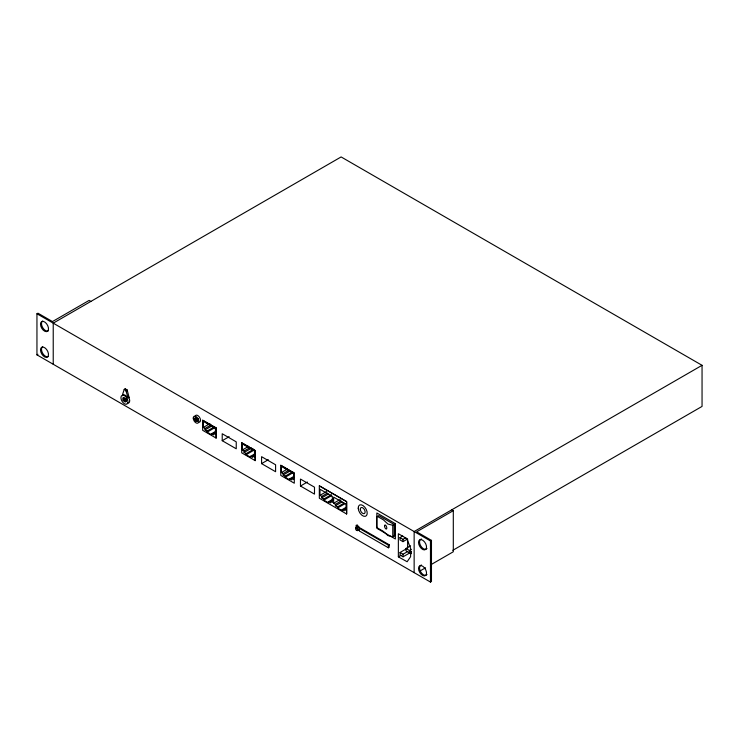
<?xml version="1.0" encoding="UTF-8"?>
<svg xmlns="http://www.w3.org/2000/svg" width="739" height="739" viewBox="0 0 739 739"><rect width="100%" height="100%" fill="white"/><g stroke="black" fill="none" stroke-linecap="round" stroke-linejoin="round"><path stroke-width="1.11" d="M125.639 401.711L125.898 401.462A2.309 1.33 60 0 0 125.575 399.005L125.233 398.524A2.309 1.33 60 0 0 123.598 397.628L123.265 397.748A2.309 1.33 60 0 0 123.062 399.919L123.33 400.455A2.309 1.33 60 0 0 125.316 401.831L124.466 399.725L123.33 400.455M125.713 401.637L126.397 401.166A2.309 1.33 60 0 0 126.351 399.254M196.925 421.285L197.137 421.091A1.829 1.053 60 0 0 197.137 419.604L196.925 419.17A1.829 1.053 60 0 0 195.096 418.117L194.893 418.302A1.829 1.053 60 0 0 194.893 419.798L195.096 420.232A1.829 1.053 60 0 0 196.925 421.285L197.387 420.953A1.829 1.053 60 0 0 197.387 419.456L196.398 419.632L197.285 421.045M123.201 400.187L124.318 399.466L123.348 397.721M125.408 398.764L124.438 399.393L123.459 397.684M126.212 401.351L125.085 399.365L126.083 398.718L125.575 399.005M431.511 564.347L453.303 551.765L453.303 510.667L416.648 531.821L431.474 540.385L431.474 581.482L430.467 582.064L36.95 354.859L36.95 313.761L37.948 313.188L52.469 321.567L89.123 300.413L90.879 301.42M36.95 354.859L37.948 354.286M124.217 389.398L125.214 388.816L127.154 389.933L129.029 397.24L128.023 397.822L126.877 396.704A4.961 2.864 60 0 0 123.367 394.792L122.517 394.644L124.217 389.398L126.147 390.515L127.154 389.933M128.023 397.822L126.147 391.374L127.154 390.802M194.985 418.209L195.345 417.969A1.829 1.053 60 0 1 195.613 417.886M194.994 420.011L197.766 418.56M195.096 420.232L197.895 418.764M196.925 419.17L197.174 419.031A1.829 1.053 60 0 0 195.927 417.914M214.652 426.699L207.086 431.068L207.086 432.149L211.64 434.772L211.64 433.691L213.663 434.865L213.663 433.423L215.437 434.449L215.437 428.324L203.299 421.313L203.299 427.438L209.913 423.613M203.299 427.438L205.063 428.454L210.744 425.184M205.063 428.454L205.063 429.895L211.687 426.07M207.086 432.149L214.652 427.779M211.64 433.691L216.37 430.966M213.663 433.423L216.499 431.788M222.217 440.693L236.24 448.785L236.24 441.848L222.217 433.756L222.217 440.693L229.136 436.703M252.766 449.792L246.142 453.617L246.142 454.688L250.697 457.321L250.697 456.24L252.72 457.413L252.72 455.972L254.493 456.988L254.493 450.873L242.346 443.862L242.346 449.986L248.027 446.707M242.346 449.986L244.119 451.002L249.791 447.732M244.119 451.002L244.119 452.444L251.685 448.074M246.142 454.688L253.708 450.328M250.697 456.24L254.484 454.06M252.72 455.972L254.613 454.882M261.578 463.621L275.592 471.713L275.592 464.776L261.578 456.684L261.578 463.621L268.322 459.723M291.822 472.341L285.199 476.165L285.199 477.237L289.753 479.87L289.753 478.789L291.776 479.962L291.776 478.521L293.549 479.537L293.549 473.422L281.402 466.411L281.402 472.535L287.083 469.256M281.402 472.535L283.176 473.551L288.847 470.281M283.176 473.551L283.176 474.992L289.799 471.168M285.199 477.237L293.706 472.323M289.753 478.789L293.531 476.609M291.776 478.521L293.669 477.431M300.468 486.022L314.491 494.114L314.491 487.177L300.468 479.084L300.468 486.022L307.396 482.022M331.405 494.668L323.83 499.037L323.83 500.118L328.476 502.797L328.476 501.716L330.545 502.908L330.545 501.467L332.347 502.511L332.347 496.396L319.969 489.246L319.969 495.361L326.583 491.537M319.969 495.361L321.77 496.405L327.442 493.125M321.77 496.405L321.77 497.846L328.393 494.021M323.83 500.118L331.405 495.749M328.476 501.716L333.206 498.991M330.545 501.467L333.381 499.832M344.134 503.111L337.511 506.936L337.511 508.007L342.157 510.695L342.157 509.614L344.217 510.806L344.217 509.365L346.028 510.409L346.028 504.284L333.64 497.135L333.64 503.259L339.312 499.98M333.64 503.259L335.441 504.303L341.122 501.024M335.441 504.303L335.441 505.744L342.065 501.92M337.511 508.007L345.076 503.647M342.157 509.614L345.935 507.425M344.217 509.365L346.111 508.275M359.117 529.577L357.288 530.63L355.782 529.761L355.782 527.738L358.535 526.15M355.782 527.738L357.288 528.607L359.117 527.554M377.435 516.413L383.439 519.877L387.91 524.053L392.76 525.263L394.136 524.468L394.663 525.383L394.663 535.72L392.76 536.791L387.91 535.581L383.439 531.415L377.509 527.988L376.742 526.658L376.742 516.81L378.811 515.619L394.136 524.468L394.164 536.015M407.614 538.98L402.977 541.65L399.975 539.913L399.975 537.604L402.755 535.997M389.167 544.745L360.124 527.979L359.376 528.413L388.418 545.179L389.167 544.745L389.167 547.35L388.418 547.784L359.376 531.018L359.376 527.166L356.124 525.29L356.124 527.895M452.795 550.324L702.05 406.413L702.05 365.315L414.145 531.535L414.145 572.633M399.975 537.604L402.977 539.341L405.757 537.733M411.29 551.719L409.434 552.79L405.933 550.767L405.933 548.449L410.561 545.779M411.401 551.987L403.069 556.8L400.058 555.063L400.058 552.467L405.619 549.253M398.358 556.855L407.134 561.732L410.607 556.707L410.607 548.329L406.866 538.648L398.358 533.734L398.358 556.855L401.138 555.257M400.058 552.467L403.069 554.195L407.697 551.525M405.933 548.449L409.434 550.472L411.29 549.4M36.95 313.761L430.467 540.966L431.474 540.385M420.611 570.637L425.562 567.774M197.636 418.616L196.851 419.216L197.766 418.819M197.174 419.031L196.26 419.429L195.345 417.969M409.572 552.596L411.521 553.677M702.05 365.315L341.122 156.936L53.226 323.155L53.226 364.253M451.797 509.799L453.303 510.667M319.322 485.883L346.665 501.679L346.665 514.021L319.322 498.225L319.322 485.8L346.609 501.55L346.609 513.984M247.611 445.913L248.119 446.199M252.673 448.832L253.181 449.118M280.774 465.284L294.288 473.089L294.288 483.214L280.774 475.408L280.774 465.284L294.177 473.117M202.662 420.279L216.065 428.02L216.065 438.051M241.718 442.827L255.121 450.568L255.121 460.6M340.014 499.823L340.531 500.127M205.063 429.895L207.086 431.068M244.119 452.444L246.142 453.617M283.176 474.992L285.199 476.165M321.77 497.846L323.83 499.037M335.441 505.744L337.511 506.936M129.029 397.24L128.614 397.166A4.961 2.864 60 0 1 127.21 403.18M357.75 529.697L359.376 530.639M196.131 419.484L195.142 418.163A1.829 1.053 60 0 0 195.142 419.66L195.244 419.872M196.26 419.687L197.174 421.147A1.829 1.053 60 0 1 195.345 420.085M430.467 540.966L430.467 582.064M409.434 550.472L409.434 552.79M407.623 539.396L407.623 548.209M403.069 554.195L403.069 556.8M402.977 539.341L402.977 541.65M392.76 525.263L392.76 536.791M388.418 545.179L388.418 547.784M357.288 528.607L357.288 530.63M357.122 524.708L357.122 528.182M126.147 390.515L126.147 391.374M125.214 388.816L125.214 389.684M195.105 416.334A3.898 2.245 60 0 1 199.438 417.138A3.898 2.245 60 0 1 199.142 422.237M122.803 395.818A4.961 2.864 60 0 1 123.127 395.014M48.331 330.823A5.663 3.27 60 0 1 42.668 327.553A5.663 3.27 60 0 1 42.668 321.012M48.331 356.549A5.663 3.27 60 0 1 42.668 353.279A5.663 3.27 60 0 1 42.668 346.739M427.003 548.486A5.663 3.27 60 0 1 420.694 545.807A5.663 3.27 60 0 1 421.526 539.008M427.003 574.499A5.663 3.27 60 0 1 420.694 571.82A5.663 3.27 60 0 1 421.526 565.03M122.619 395.226L121.907 395.485A4.961 2.864 60 0 0 122.046 401.286A4.961 2.864 60 0 0 127.006 403.984A4.961 2.864 60 0 0 126.868 398.182L126.12 397.129A4.961 2.864 60 0 0 122.619 395.226M395.365 523.674L376.835 512.977L376.835 528.293L395.365 538.99L395.365 523.674M216.185 427.992L202.662 420.186L202.662 430.31L216.185 438.116L216.185 427.992M255.232 450.541L241.718 442.735L241.718 452.859L255.232 460.665L255.232 450.541M384.557 525.965A2.125 0.915 70.3 0 0 386.238 529.032A2.125 0.915 70.3 0 0 386.238 526.029A2.125 0.915 70.3 0 0 384.557 525.965M358.212 508.238A6.374 3.677 60 0 0 365.149 516.367A6.374 3.677 60 0 0 364.78 507.148A6.374 3.677 60 0 0 358.212 508.238M360.309 509.328A3.399 1.968 60 0 0 364.013 513.67A3.399 1.968 60 0 0 363.81 508.746A3.399 1.968 60 0 0 360.309 509.328M193.258 418.108A3.898 2.245 60 0 0 197.387 423.253A3.898 2.245 60 0 0 197.387 417.738A3.898 2.245 60 0 0 193.258 418.108M40.497 349.907A5.663 3.27 60 0 0 46.502 357.38A5.663 3.27 60 0 0 46.502 349.371A5.663 3.27 60 0 0 40.497 349.907M418.523 568.457A5.663 3.27 60 0 0 424.537 575.93A5.663 3.27 60 0 0 424.537 567.912A5.663 3.27 60 0 0 418.523 568.457M40.497 324.181A5.663 3.27 60 0 0 46.502 331.654A5.663 3.27 60 0 0 46.502 323.645A5.663 3.27 60 0 0 40.497 324.181M418.523 542.435A5.663 3.27 60 0 0 424.537 549.908A5.663 3.27 60 0 0 424.537 541.899A5.663 3.27 60 0 0 418.523 542.435"/></g></svg>
